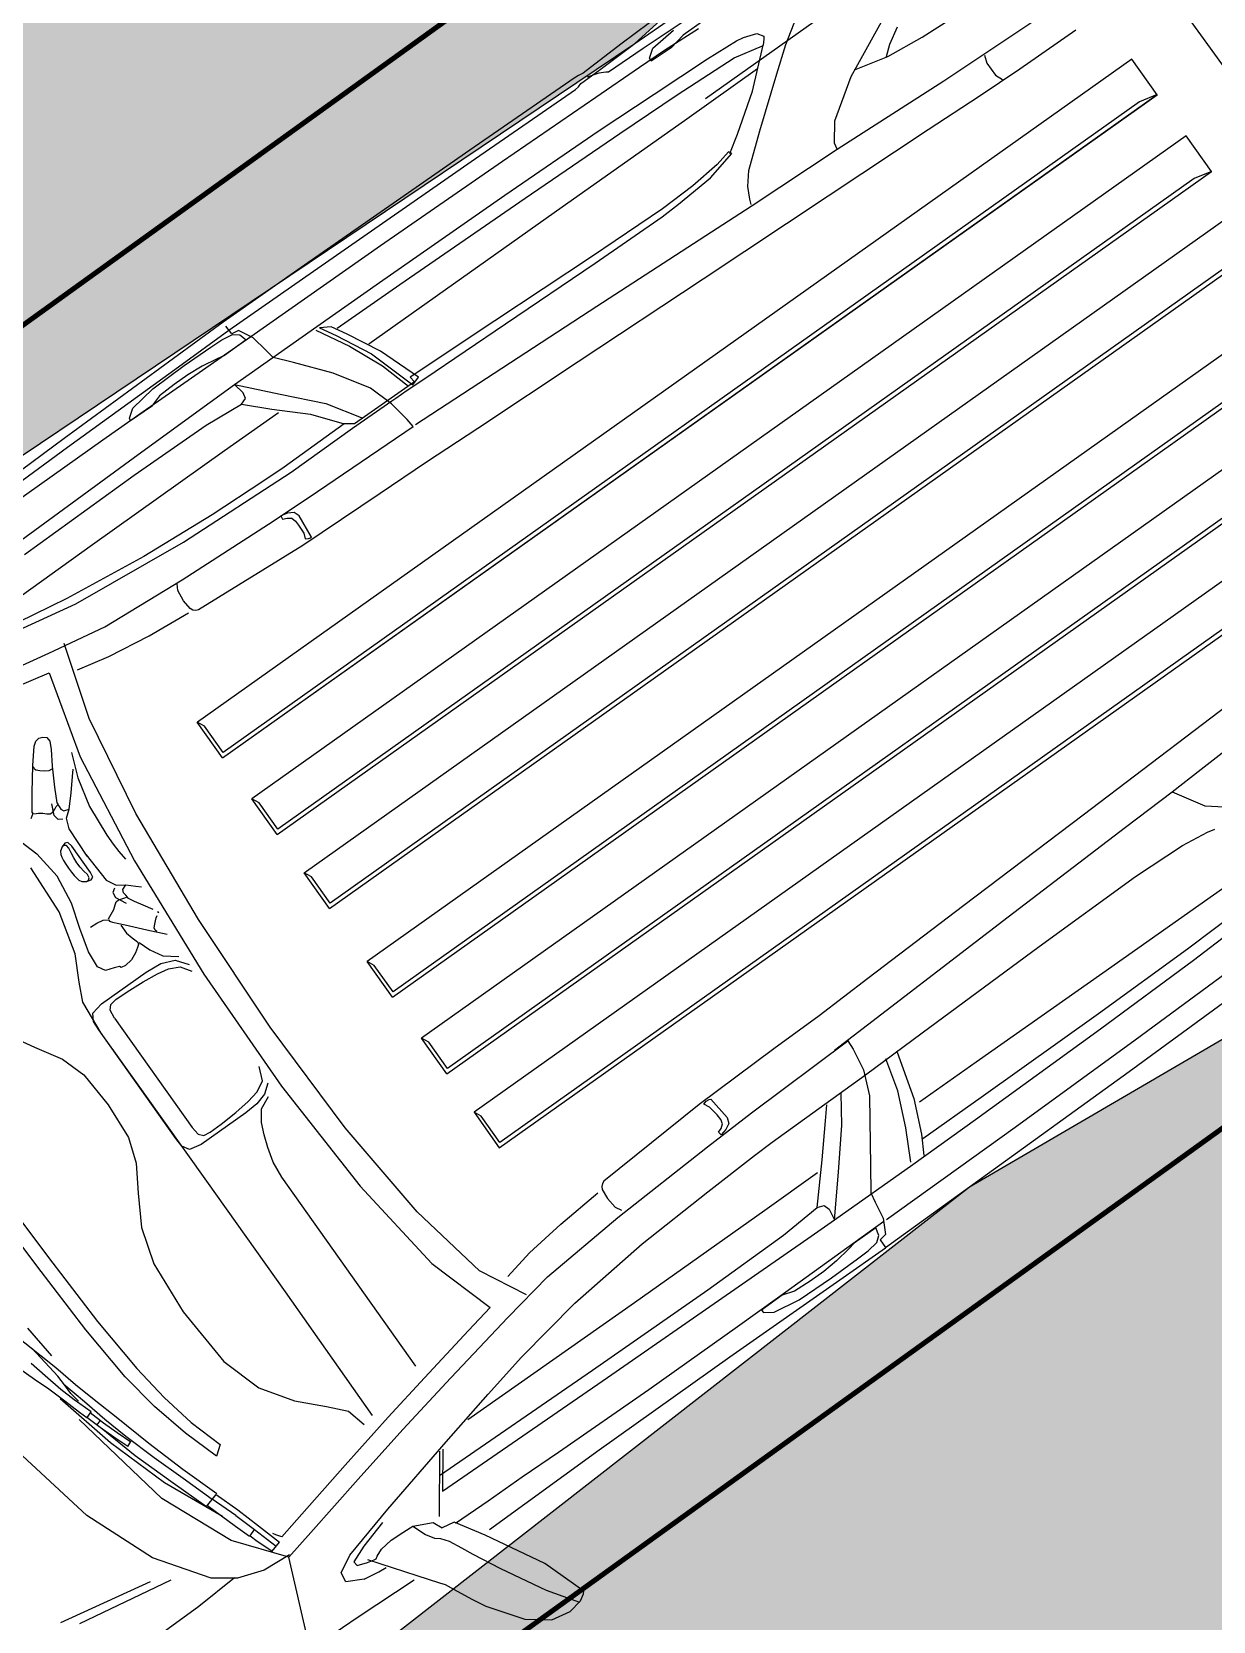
# Model space of a CAD drawing. Header units: millimetres. Extents: x 1904 to 2142, y -1319 to -1235.
# Drawn here: x 2115.702 to 2118.662, y -1249.805 to -1245.823 of the extents above; entities that cross this region are included whole.
import ezdxf

# ---------------------------------------------------------------- set-up
doc = ezdxf.new("R2010")
doc.units = ezdxf.units.MM
doc.header["$LTSCALE"] = 30
doc.layers.add('arquitetura', color=8, linetype='CONTINUOUS')

msp = doc.modelspace()

# ---------------------------------------------------------------- hatches: boundary and pattern name
at = {"layer": 'arquitetura'}
h = msp.add_hatch(dxfattribs=at)
h.set_pattern_fill('AR-HBONE', color=256, scale=0.046205, angle=90, style=0)
h.set_pattern_definition([(135, (2510.08072, -5234.78578), (-0.261376402, 2e-16), [0.55446308, -0.184821027]), (225, (2509.95004, -5234.65509), (-0.261376402, 2e-16), [0.55446308, -0.184821027])])
h.paths.add_polyline_path([(2107.5137, -1250.8005), (2107.1913, -1250.5923), (2106.9757, -1250.3553), (2106.4598, -1249.7496), (2106.1545, -1249.1943), (2106.0826, -1248.7459), (2106.1992, -1248.4489), (2107.655, -1247.403), (2107.738, -1247.2516), (2107.7722, -1247.0256), (2107.9074, -1247.0099), (2107.9946, -1247.1456), (2109.918, -1245.8529), (2110.6675, -1245.1711), (2111.26, -1244.9838), (2111.5412, -1244.8356), (2111.846, -1245.1961), (2112.2713, -1245.5664), (2112.6136, -1246.2381), (2112.8872, -1246.6933), (2112.8481, -1247.0958), (2112.0918, -1247.9386), (2110.7565, -1248.7177), (2108.9559, -1250.1192), (2107.8204, -1250.7402), (2107.5553, -1250.7921)], flags=16)
h.paths.add_polyline_path([(2114.8084, -1250.8005), (2114.486, -1250.5923), (2114.2704, -1250.3553), (2113.7545, -1249.7496), (2113.4492, -1249.1943), (2113.3773, -1248.7459), (2113.4938, -1248.4489), (2114.9496, -1247.403), (2115.0327, -1247.2516), (2115.0668, -1247.0256), (2115.2021, -1247.0099), (2115.2893, -1247.1456), (2117.2127, -1245.8529), (2117.9622, -1245.1711), (2118.5547, -1244.9838), (2118.8359, -1244.8356), (2119.1407, -1245.1961), (2119.566, -1245.5664), (2119.9082, -1246.2381), (2120.1819, -1246.6933), (2120.1428, -1247.0958), (2119.3864, -1247.9386), (2118.0512, -1248.7177), (2116.2506, -1250.1192), (2115.1151, -1250.7402), (2114.85, -1250.7921)], flags=16)
h.paths.add_polyline_path([(2112.5546, -1251.8376), (2112.5546, -1251.3755), (2131.0367, -1251.3755), (2131.0367, -1244.3163), (2104.8739, -1244.2907), (2104.8739, -1251.8376)])

# ---------------------------------------------------------------- linework, layer by layer
at = {"layer": 'arquitetura', "const_width": 0.0128}
msp.add_lwpolyline([(2114.7884, -1251.3755), (2121.0229, -1246.8864), (2119.043, -1244.1367), (2112.1686, -1249.0865), (2113.8168, -1251.3755)], dxfattribs=at)
at = {"layer": 'arquitetura'}
for points in [[(2114.8084, -1250.8005), (2114.486, -1250.5923), (2114.2704, -1250.3553), (2113.7545, -1249.7496), (2113.4492, -1249.1943), (2113.3773, -1248.7459), (2113.4938, -1248.4489), (2114.9496, -1247.403), (2115.0327, -1247.2516), (2115.0668, -1247.0256), (2115.2021, -1247.0099), (2115.2893, -1247.1456), (2117.2127, -1245.8529), (2117.9622, -1245.1711)], [(2117.3903, -1245.9903), (2118.1868, -1245.4252)], [(2119.566, -1245.5664), (2119.9082, -1246.2381), (2120.1819, -1246.6933), (2120.1428, -1247.0958), (2119.3864, -1247.9386), (2118.0512, -1248.7177), (2116.2506, -1250.1192), (2115.1151, -1250.7402), (2114.85, -1250.7921), (2114.8084, -1250.8005)], [(2117.5909, -1245.8555), (2117.6732, -1245.6452)], [(2117.4118, -1245.7464), (2117.2333, -1245.8656)], [(2117.9868, -1245.9464), (2118.2901, -1245.7445)], [(2117.2854, -1245.7745), (2117.1774, -1245.8545)], [(2117.2127, -1245.8529), (2117.3072, -1245.7874)], [(2117.7547, -1245.9351), (2117.8521, -1245.7605)], [(2117.9329, -1245.8368), (2118.0112, -1245.7866)], [(2118.7431, -1245.9853), (2118.589, -1245.7734)], [(2117.2583, -1245.8646), (2117.31, -1245.8196)], [(2117.2872, -1245.8698), (2117.3721, -1245.8153)], [(2117.3343, -1245.8323), (2117.304, -1245.8632)], [(2117.388, -1245.7938), (2117.3343, -1245.8323)], [(2117.4854, -1245.8381), (2117.5183, -1245.8273)], [(2117.5183, -1245.8273), (2117.536, -1245.8345)], [(2117.8518, -1245.8548), (2117.8707, -1245.8106)], [(2118.3176, -1245.8193), (2118.1772, -1245.9172)], [(2117.1774, -1245.8545), (2117.083, -1245.9269)], [(2117.1258, -1245.9175), (2117.2127, -1245.8529)], [(2117.2333, -1245.8656), (2117.1466, -1245.9242)], [(2117.2246, -1245.9121), (2117.2872, -1245.8698)], [(2117.2495, -1245.8896), (2117.2583, -1245.8646)], [(2117.304, -1245.8632), (2117.2534, -1245.8973)], [(2117.3951, -1245.8911), (2117.4677, -1245.8462)], [(2117.4619, -1245.8883), (2117.5328, -1245.8584)], [(2117.4677, -1245.8462), (2117.4854, -1245.8381)], [(2117.5079, -1245.9718), (2117.5345, -1245.8573)], [(2117.5353, -1245.8493), (2117.5345, -1245.8573)], [(2117.5358, -1245.8417), (2117.5353, -1245.8493)], [(2117.536, -1245.8345), (2117.5358, -1245.8417)], [(2117.5688, -1245.9285), (2117.5909, -1245.8555)], [(2117.8435, -1245.8855), (2117.8518, -1245.8548)], [(2117.8466, -1245.8853), (2117.9329, -1245.8368)], [(2118.4579, -1245.8917), (2116.1167, -1247.5529)], [(2117.1151, -1245.9872), (2117.2246, -1245.9121)], [(2117.2534, -1245.8973), (2117.2495, -1245.8896)], [(2117.2613, -1245.9793), (2117.3951, -1245.8911)], [(2117.3191, -1245.9815), (2117.4619, -1245.8883)], [(2117.7633, -1245.9189), (2117.8466, -1245.8853)], [(2118.0889, -1245.8819), (2118.0952, -1245.9018)], [(2118.0952, -1245.9018), (2118.1167, -1245.9317)], [(2118.5213, -1245.981), (2118.4579, -1245.8917)], [(2117.0502, -1245.9471), (2116.7996, -1246.12)], [(2117.0609, -1245.94), (2117.0502, -1245.9471)], [(2117.0717, -1245.933), (2117.0609, -1245.94)], [(2117.083, -1245.9269), (2117.0717, -1245.933)], [(2117.0777, -1245.9532), (2117.086, -1245.947)], [(2117.086, -1245.947), (2117.1258, -1245.9175)], [(2117.1225, -1245.9272), (2117.0936, -1245.9375)], [(2117.1404, -1245.9242), (2117.1225, -1245.9272)], [(2117.1466, -1245.9242), (2117.1404, -1245.9242)], [(2117.3428, -1246.0412), (2117.5202, -1245.9156)], [(2117.5261, -1246.0717), (2117.5688, -1245.9285)], [(2117.7138, -1246.0467), (2117.7547, -1245.9351)], [(2117.7198, -1246.1174), (2117.9868, -1245.9464)], [(2118.1772, -1245.9172), (2118.0754, -1245.9857)], [(2118.1167, -1245.9317), (2118.1343, -1245.9432)], [(2116.18, -1247.642), (2118.5212, -1245.9809)], [(2116.18, -1247.6421), (2118.5213, -1245.981)], [(2116.8136, -1246.141), (2117.064, -1245.9683)], [(2116.8814, -1246.1473), (2117.1151, -1245.9872)], [(2117.064, -1245.9683), (2117.0717, -1245.9609)], [(2117.0717, -1245.9609), (2117.0777, -1245.9532)], [(2117.1237, -1246.0703), (2117.2613, -1245.9793)], [(2117.1754, -1246.0784), (2117.3191, -1245.9815)], [(2117.4702, -1246.0799), (2117.5079, -1245.9718)], [(2118.0754, -1245.9857), (2117.948, -1246.0693)], [(2118.5212, -1245.9809), (2118.4777, -1245.9985)], [(2118.4777, -1245.9985), (2116.1817, -1247.6288)], [(2116.8867, -1246.2327), (2117.1237, -1246.0703)], [(2117.0109, -1246.2761), (2117.3428, -1246.0412)], [(2117.4983, -1246.171), (2117.5261, -1246.0717)], [(2117.948, -1246.0693), (2117.6969, -1246.2354)], [(2117.7129, -1246.1023), (2117.7138, -1246.0467)], [(2118.5943, -1246.084), (2116.2531, -1247.7451)], [(2116.9381, -1246.2398), (2117.1754, -1246.0784)], [(2117.451, -1246.1279), (2117.4702, -1246.0799)], [(2117.7198, -1246.1174), (2117.7129, -1246.1023)], [(2118.6577, -1246.1732), (2118.5943, -1246.084)], [(2116.7996, -1246.12), (2116.3937, -1246.4023)], [(2116.4081, -1246.423), (2116.8136, -1246.141)], [(2116.5758, -1246.3584), (2116.8814, -1246.1473)], [(2117.4024, -1246.1889), (2117.456, -1246.1284)], [(2117.4477, -1246.1239), (2117.4189, -1246.1557)], [(2117.456, -1246.1284), (2117.4477, -1246.1239)], [(2117.5046, -1246.2598), (2117.7198, -1246.1174)], [(2116.3164, -1247.8344), (2118.6577, -1246.1732)], [(2116.3164, -1247.8343), (2118.6576, -1246.1732)], [(2118.6141, -1246.1907), (2116.3181, -1247.821)], [(2117.3225, -1246.2556), (2117.4024, -1246.1889)], [(2117.4189, -1246.1557), (2117.3578, -1246.2095)], [(2117.4959, -1246.2108), (2117.4983, -1246.171)], [(2118.6576, -1246.1732), (2118.6141, -1246.1907)], [(2117.3578, -1246.2095), (2117.2822, -1246.2671)], [(2117.5008, -1246.2428), (2117.4959, -1246.2108)], [(2118.7259, -1246.2694), (2116.3846, -1247.9305)], [(2116.5729, -1246.4517), (2116.8867, -1246.2327)], [(2116.6238, -1246.4568), (2116.9381, -1246.2398)], [(2117.2822, -1246.2671), (2117.104, -1246.3872)], [(2117.2814, -1246.287), (2117.3225, -1246.2556)], [(2117.6969, -1246.2354), (2117.3839, -1246.4428)], [(2117.4048, -1246.3243), (2117.5046, -1246.2598)], [(2117.5043, -1246.2559), (2117.5008, -1246.2428)], [(2116.5463, -1246.6047), (2117.0109, -1246.2761)], [(2117.1133, -1246.4027), (2117.2814, -1246.287)], [(2117.1179, -1246.5105), (2117.4048, -1246.3243)], [(2116.2507, -1246.5865), (2116.5758, -1246.3584)], [(2116.4479, -1248.0197), (2118.7891, -1246.3585)], [(2116.4479, -1248.0197), (2118.7892, -1246.3586)], [(2118.7456, -1246.3761), (2116.4496, -1248.0064)], [(2117.104, -1246.3872), (2116.8623, -1246.5477)], [(2116.3937, -1246.4023), (2116.1811, -1246.5504)], [(2116.1957, -1246.571), (2116.4081, -1246.423)], [(2116.8888, -1246.5546), (2117.1133, -1246.4027)], [(2116.4163, -1246.5615), (2116.5729, -1246.4517)], [(2116.4669, -1246.5656), (2116.6238, -1246.4568)], [(2117.3839, -1246.4428), (2117.0707, -1246.6504)], [(2118.8832, -1246.4911), (2116.542, -1248.1523)], [(2116.8623, -1246.5477), (2116.6498, -1246.6887)], [(2116.6629, -1246.807), (2117.1179, -1246.5105)], [(2115.981, -1246.7745), (2116.2507, -1246.5865)], [(2116.1811, -1246.5504), (2116.0567, -1246.6414)], [(2116.0693, -1246.6624), (2116.1957, -1246.571)], [(2116.1783, -1246.595), (2116.2047, -1246.5814)], [(2116.203, -1246.5803), (2116.1884, -1246.5607)], [(2116.2201, -1246.5715), (2116.203, -1246.5803)], [(2116.2047, -1246.5814), (2116.2231, -1246.5823)], [(2116.2097, -1246.7068), (2116.4163, -1246.5615)], [(2116.2566, -1246.5902), (2116.2201, -1246.5715)], [(2116.2231, -1246.5823), (2116.2389, -1246.5954)], [(2116.4134, -1246.5708), (2116.4981, -1246.6109)], [(2116.4517, -1246.5622), (2116.4225, -1246.5648)], [(2116.4225, -1246.5648), (2116.4646, -1246.5841)], [(2116.4922, -1246.581), (2116.4517, -1246.5622)], [(2116.4646, -1246.5841), (2116.553, -1246.6303)], [(2116.5756, -1246.623), (2116.4922, -1246.581)], [(2116.6053, -1248.2414), (2118.9465, -1246.5803)], [(2116.6053, -1248.2415), (2118.9465, -1246.5804)], [(2116.6864, -1246.6916), (2116.8888, -1246.5546)], [(2116.084, -1246.6593), (2116.1504, -1246.6135)], [(2116.1504, -1246.6135), (2116.1783, -1246.595)], [(2116.2389, -1246.5954), (2116.1845, -1246.6339)], [(2116.2881, -1246.6212), (2116.2566, -1246.5902)], [(2116.3065, -1246.6394), (2116.2881, -1246.6212)], [(2116.4981, -1246.6109), (2116.5809, -1246.6604)], [(2116.6705, -1246.6889), (2116.5756, -1246.623)], [(2118.9029, -1246.5979), (2116.607, -1248.2282)], [(2116.0567, -1246.6414), (2115.7832, -1246.8422)], [(2115.7913, -1246.8642), (2116.0693, -1246.6624)], [(2116.005, -1246.7176), (2116.084, -1246.6593)], [(2116.1284, -1246.6613), (2116.0927, -1246.6824)], [(2116.1667, -1246.6422), (2116.1284, -1246.6613)], [(2116.1845, -1246.6339), (2116.1667, -1246.6422)], [(2116.3577, -1246.6517), (2116.3065, -1246.6394)], [(2116.4571, -1246.6788), (2116.3577, -1246.6517)], [(2116.553, -1246.6303), (2116.6564, -1246.7079)], [(2116.5809, -1246.6604), (2116.6461, -1246.7107)], [(2117.0707, -1246.6504), (2116.8191, -1246.8168)], [(2116.0585, -1246.7065), (2116.0222, -1246.7355)], [(2116.0927, -1246.6824), (2116.0585, -1246.7065)], [(2116.1485, -1246.7514), (2116.2097, -1246.7068)], [(2116.2097, -1246.7068), (2116.324, -1246.7308)], [(2116.2312, -1246.7276), (2116.2097, -1246.7068)], [(2116.5508, -1246.7164), (2116.4571, -1246.6788)], [(2116.6604, -1246.7), (2116.5101, -1246.8053)], [(2116.6426, -1246.7215), (2116.6864, -1246.6916)], [(2116.6498, -1246.6887), (2116.6604, -1246.7)], [(2116.6564, -1246.7079), (2116.6705, -1246.6889)], [(2119.0196, -1246.6834), (2116.6784, -1248.3445)], [(2115.9554, -1246.7659), (2116.005, -1246.7176)], [(2116.0222, -1246.7355), (2116.0021, -1246.7616)], [(2116.2277, -1246.756), (2116.2376, -1246.7418)], [(2116.2376, -1246.7418), (2116.2312, -1246.7276)], [(2116.324, -1246.7308), (2116.4388, -1246.7549)], [(2116.5052, -1246.8162), (2116.604, -1246.7478)], [(2116.6035, -1246.7555), (2116.5508, -1246.7164)], [(2116.604, -1246.7478), (2116.6141, -1246.7409)], [(2116.6141, -1246.7409), (2116.6426, -1246.7215)], [(2115.8802, -1246.8454), (2115.981, -1246.7745)], [(2115.9463, -1246.791), (2115.9554, -1246.7659)], [(2116.0021, -1246.7616), (2115.9495, -1246.7982)], [(2115.9685, -1246.8825), (2116.1485, -1246.7514)], [(2116.1389, -1246.8085), (2116.2277, -1246.756)], [(2116.185, -1246.8721), (2116.3201, -1246.7769)], [(2116.2277, -1246.756), (2116.3037, -1246.7689)], [(2116.3037, -1246.7689), (2116.4003, -1246.7816)], [(2116.4003, -1246.7816), (2116.4845, -1246.8053)], [(2116.4388, -1246.7549), (2116.5313, -1246.7909)], [(2116.6424, -1246.7943), (2116.6035, -1246.7555)], [(2116.7417, -1248.4338), (2119.0829, -1246.7726)], [(2116.7417, -1248.4337), (2119.0829, -1246.7726)], [(2115.9495, -1246.7982), (2115.9463, -1246.791)], [(2115.9582, -1246.934), (2116.1389, -1246.8085)], [(2116.4845, -1246.8053), (2116.3346, -1246.9137)], [(2116.3518, -1246.9266), (2116.5052, -1246.8162)], [(2116.3966, -1246.9893), (2116.6576, -1246.8119)], [(2116.5101, -1246.8053), (2116.4845, -1246.8053)], [(2116.6576, -1246.8119), (2116.6424, -1246.7943)], [(2116.8191, -1246.8168), (2116.6907, -1246.9011)], [(2119.0394, -1246.7901), (2116.7434, -1248.4204)], [(2115.7832, -1246.8422), (2115.4616, -1247.0798)], [(2115.4653, -1247.1027), (2115.7913, -1246.8642)], [(2115.6581, -1247.0031), (2115.8802, -1246.8454)], [(2115.6754, -1247.0964), (2115.9685, -1246.8825)], [(2115.8537, -1247.1075), (2116.185, -1246.8721)], [(2116.6907, -1246.9011), (2116.5745, -1246.9803)], [(2119.1511, -1246.8688), (2116.8099, -1248.5299)], [(2115.6837, -1247.1323), (2115.9582, -1246.934)], [(2116.0817, -1247.1015), (2116.3518, -1246.9266)], [(2116.3346, -1246.9137), (2116.2831, -1246.9485)], [(2116.2831, -1246.9485), (2116.1534, -1247.0331)], [(2116.5745, -1246.9803), (2116.3809, -1247.1101)], [(2116.8732, -1248.6191), (2119.2145, -1246.958)], [(2119.1709, -1246.9755), (2116.8749, -1248.6059)], [(2116.2946, -1247.0568), (2116.3966, -1246.9893)], [(2116.3595, -1247.0274), (2116.3428, -1247.0293)], [(2116.3719, -1247.0361), (2116.3595, -1247.0274)], [(2116.1534, -1247.0331), (2115.9826, -1247.1376)], [(2116.0789, -1247.1964), (2116.2946, -1247.0568)], [(2116.3428, -1247.0293), (2116.3262, -1247.0358)], [(2116.3262, -1247.0358), (2116.33, -1247.0445)], [(2116.33, -1247.0445), (2116.3414, -1247.0413)], [(2116.3414, -1247.0413), (2116.3534, -1247.0421)], [(2116.3534, -1247.0421), (2116.3623, -1247.0495)], [(2116.3623, -1247.0495), (2116.3703, -1247.0596)], [(2116.3703, -1247.0596), (2116.3837, -1247.0795)], [(2116.4024, -1247.0894), (2116.3719, -1247.0361)], [(2115.8121, -1247.2559), (2116.0817, -1247.1015)], [(2116.3837, -1247.0795), (2116.3865, -1247.0931)], [(2116.3865, -1247.0931), (2116.395, -1247.0929)], [(2116.395, -1247.0929), (2116.4005, -1247.0907)], [(2116.4005, -1247.0907), (2116.4024, -1247.0894)], [(2115.4371, -1247.4069), (2115.8537, -1247.1075)], [(2115.9826, -1247.1376), (2115.7899, -1247.2432)], [(2116.3809, -1247.1101), (2116.1199, -1247.2712)], [(2115.8847, -1247.3135), (2116.0789, -1247.1964)], [(2116.0678, -1247.2232), (2116.066, -1247.2061)], [(2116.0819, -1247.2485), (2116.0678, -1247.2232)], [(2115.5186, -1247.3908), (2115.8121, -1247.2559)], [(2115.7899, -1247.2432), (2115.6263, -1247.3234)], [(2116.099, -1247.2683), (2116.0819, -1247.2485)], [(2115.9959, -1247.3365), (2116.0944, -1247.2789)], [(2116.1055, -1247.2718), (2116.099, -1247.2683)], [(2116.1131, -1247.273), (2116.1055, -1247.2718)], [(2116.1199, -1247.2712), (2116.1131, -1247.273)], [(2115.7449, -1247.3801), (2115.8847, -1247.3135)], [(2115.8953, -1247.3886), (2115.9959, -1247.3365)], [(2115.5333, -1247.4756), (2115.7449, -1247.3801)], [(2115.8456, -1247.5433), (2115.7833, -1247.3556)], [(2118.8753, -1247.3763), (2118.6356, -1247.5584)], [(2115.8165, -1247.4219), (2115.8953, -1247.3886)], [(2115.0091, -1247.7421), (2115.7451, -1247.4295)], [(2115.7451, -1247.4295), (2115.8233, -1247.6396)], [(2115.9628, -1247.7812), (2115.8456, -1247.5433)], [(2116.1348, -1247.5627), (2116.1166, -1247.5528)], [(2116.18, -1247.6421), (2116.1166, -1247.5528)], [(2116.1817, -1247.6288), (2116.1348, -1247.5627)], [(2118.6356, -1247.5584), (2118.3364, -1247.7853)], [(2115.7044, -1247.6613), (2115.7074, -1247.613)], [(2115.7074, -1247.613), (2115.7121, -1247.6006)], [(2115.7121, -1247.6006), (2115.7199, -1247.5931)], [(2115.7199, -1247.5931), (2115.7294, -1247.5902)], [(2115.7294, -1247.5902), (2115.7393, -1247.5915)], [(2115.7393, -1247.5915), (2115.747, -1247.6002)], [(2115.747, -1247.6002), (2115.7502, -1247.621)], [(2115.7502, -1247.621), (2115.753, -1247.6628)], [(2118.6318, -1247.6706), (2118.7146, -1247.606)], [(2115.7032, -1247.729), (2115.7044, -1247.6613)], [(2115.7055, -1247.6635), (2115.7074, -1247.6688)], [(2115.753, -1247.6628), (2115.7588, -1247.7154)], [(2115.8015, -1247.6288), (2115.817, -1247.6925)], [(2115.8233, -1247.6396), (2115.9588, -1247.8999)], [(2115.7074, -1247.6688), (2115.712, -1247.6723)], [(2115.712, -1247.6723), (2115.7217, -1247.6739)], [(2115.7217, -1247.6739), (2115.7343, -1247.6744)], [(2115.7343, -1247.6744), (2115.7452, -1247.6736)], [(2115.7452, -1247.6736), (2115.753, -1247.6696)], [(2115.8005, -1247.73), (2115.8042, -1247.689)], [(2115.8042, -1247.689), (2115.8056, -1247.6703)], [(2115.817, -1247.6925), (2115.8466, -1247.7639)], [(2118.5591, -1247.7271), (2118.6318, -1247.6706)], [(2115.7025, -1247.77), (2115.7032, -1247.729)], [(2115.7588, -1247.7154), (2115.7645, -1247.7549)], [(2115.7955, -1247.7705), (2115.8005, -1247.73)], [(2118.4424, -1247.8159), (2118.5591, -1247.7271)], [(2118.5591, -1247.7271), (2118.6414, -1247.762)], [(2115.7002, -1247.7937), (2115.7053, -1247.7803)], [(2115.7028, -1247.7781), (2115.7025, -1247.77)], [(2115.7044, -1247.7804), (2115.7028, -1247.7781)], [(2115.7053, -1247.7803), (2115.7044, -1247.7804)], [(2115.707, -1247.7825), (2115.7187, -1247.7804)], [(2115.7187, -1247.7804), (2115.7296, -1247.781)], [(2115.7296, -1247.781), (2115.7399, -1247.7824)], [(2115.7399, -1247.7824), (2115.7482, -1247.7819)], [(2115.7482, -1247.7819), (2115.7543, -1247.778)], [(2115.7582, -1247.7864), (2115.7518, -1247.757)], [(2115.7543, -1247.778), (2115.7592, -1247.7707)], [(2115.7592, -1247.7707), (2115.7633, -1247.7639)], [(2115.7633, -1247.7639), (2115.7663, -1247.7606)], [(2115.7645, -1247.7549), (2115.7653, -1247.7556)], [(2115.7653, -1247.7556), (2115.7675, -1247.7581)], [(2115.7663, -1247.7606), (2115.7674, -1247.7598)], [(2115.7675, -1247.7581), (2115.7704, -1247.7636)], [(2115.7704, -1247.7636), (2115.7744, -1247.7707)], [(2115.7744, -1247.7707), (2115.7819, -1247.7745)], [(2115.7819, -1247.7745), (2115.7955, -1247.7705)], [(2115.7888, -1247.7931), (2115.7955, -1247.7705)], [(2115.8466, -1247.7639), (2115.8898, -1247.8359)], [(2116.1193, -1248.0466), (2115.9628, -1247.7812)], [(2116.2712, -1247.7549), (2116.253, -1247.745)], [(2116.3164, -1247.8344), (2116.253, -1247.745)], [(2116.3181, -1247.821), (2116.2712, -1247.7549)], [(2118.6414, -1247.762), (2118.9698, -1247.7789)], [(2115.768, -1247.7969), (2115.7582, -1247.7864)], [(2115.7796, -1247.7955), (2115.768, -1247.7969)], [(2115.7957, -1247.8201), (2115.7888, -1247.7931)], [(2115.8403, -1247.8881), (2115.7957, -1247.8201)], [(2118.3364, -1247.7853), (2118.0371, -1248.0123)], [(2118.1479, -1248.0406), (2118.4424, -1247.8159)], [(2118.6478, -1247.8281), (2118.6665, -1247.8209)], [(2115.661, -1247.8416), (2115.7141, -1247.8824)], [(2115.7847, -1247.8554), (2115.7776, -1247.865)], [(2115.782, -1247.8613), (2115.7776, -1247.865)], [(2115.7886, -1247.8617), (2115.782, -1247.8613)], [(2115.7924, -1247.8539), (2115.7847, -1247.8554)], [(2115.7946, -1247.8683), (2115.7886, -1247.8617)], [(2115.8019, -1247.8631), (2115.7924, -1247.8539)], [(2115.8489, -1247.9292), (2115.8019, -1247.8631)], [(2115.8898, -1247.8359), (2115.9055, -1247.8579)], [(2115.9055, -1247.8579), (2115.9201, -1247.8769)], [(2118.4671, -1247.939), (2118.5848, -1247.8615)], [(2118.5848, -1247.8615), (2118.6478, -1247.8281)], [(2115.7141, -1247.8824), (2115.7656, -1247.9386)], [(2115.7776, -1247.865), (2115.7736, -1247.8759)], [(2115.7736, -1247.8759), (2115.7744, -1247.8842)], [(2115.7744, -1247.8842), (2115.7772, -1247.8909)], [(2115.7772, -1247.8909), (2115.7813, -1247.8988)], [(2115.7813, -1247.8988), (2115.7873, -1247.9084)], [(2115.8001, -1247.88), (2115.7946, -1247.8683)], [(2115.8069, -1247.8928), (2115.8001, -1247.88)], [(2115.8144, -1247.9048), (2115.8069, -1247.8928)], [(2115.8379, -1247.8847), (2115.8883, -1247.9482)], [(2115.9201, -1247.8769), (2115.937, -1247.8957)], [(2115.9588, -1247.8999), (2116.1331, -1248.1837)], [(2115.7704, -1248.0281), (2115.6998, -1247.9176)], [(2115.8016, -1248.0057), (2115.7656, -1247.9386)], [(2115.7873, -1247.9084), (2115.7941, -1247.9184)], [(2115.7941, -1247.9184), (2115.8012, -1247.9281)], [(2115.8012, -1247.9281), (2115.8083, -1247.9369)], [(2115.8083, -1247.9369), (2115.8144, -1247.9434)], [(2115.823, -1247.9155), (2115.8144, -1247.9048)], [(2115.8144, -1247.9434), (2115.8199, -1247.9482)], [(2115.8325, -1247.9256), (2115.823, -1247.9155)], [(2115.8415, -1247.9344), (2115.8325, -1247.9256)], [(2115.8457, -1247.9423), (2115.8415, -1247.9344)], [(2115.844, -1247.9486), (2115.8457, -1247.9423)], [(2115.8544, -1247.9413), (2115.8489, -1247.9292)], [(2115.8504, -1247.948), (2115.8544, -1247.9413)], [(2116.4027, -1247.9403), (2116.3846, -1247.9304)], [(2116.4479, -1248.0197), (2116.3846, -1247.9304)], [(2116.4496, -1248.0064), (2116.4027, -1247.9403)], [(2118.2257, -1248.1146), (2118.4671, -1247.939)], [(2115.8199, -1247.9482), (2115.8274, -1247.9517)], [(2115.8274, -1247.9517), (2115.839, -1247.9516)], [(2115.839, -1247.9516), (2115.8504, -1247.948)], [(2115.839, -1247.9516), (2115.844, -1247.9486)], [(2115.8883, -1247.9482), (2115.9132, -1247.9613)], [(2115.9093, -1247.9685), (2115.9047, -1247.9793)], [(2115.9047, -1247.9793), (2115.912, -1247.9917)], [(2115.9132, -1247.9613), (2115.9378, -1247.9603)], [(2115.9301, -1247.9722), (2115.9378, -1247.9603)], [(2115.9317, -1247.9805), (2115.9301, -1247.9722)], [(2115.9374, -1247.9863), (2115.9317, -1247.9805)], [(2115.9378, -1247.9603), (2115.9499, -1247.9618)], [(2115.9499, -1247.9618), (2115.9623, -1247.9633)], [(2115.9623, -1247.9633), (2115.9769, -1247.9652)], [(2118.3853, -1248.1804), (2118.7139, -1247.9495)], [(2115.8226, -1248.0694), (2115.8016, -1248.0057)], [(2115.901, -1248.034), (2115.9072, -1248.0215)], [(2115.9072, -1248.0215), (2115.9107, -1248.0104)], [(2115.9107, -1248.0104), (2115.9136, -1248.0025)], [(2115.912, -1247.9917), (2115.9385, -1248.0061)], [(2115.9136, -1248.0025), (2115.919, -1247.9977)], [(2115.919, -1247.9977), (2115.9274, -1247.9951)], [(2115.9274, -1247.9951), (2115.9351, -1247.9931)], [(2115.9351, -1247.9931), (2115.9391, -1247.9911)], [(2115.9418, -1247.9907), (2115.9374, -1247.9863)], [(2115.9391, -1247.9911), (2115.9402, -1247.9903)], [(2115.9437, -1247.9935), (2115.9418, -1247.9907)], [(2115.944, -1247.9945), (2115.9437, -1247.9935)], [(2115.9595, -1248.0018), (2115.944, -1247.9945)], [(2115.9805, -1248.0112), (2115.9595, -1248.0018)], [(2116.0057, -1248.0219), (2115.9805, -1248.0112)], [(2118.0371, -1248.0123), (2117.7968, -1248.1948)], [(2118.5978, -1248.1207), (2118.7292, -1248.0208)], [(2115.8103, -1248.1333), (2115.7704, -1248.0281)], [(2115.8486, -1248.0664), (2115.8644, -1248.0563)], [(2115.8644, -1248.0563), (2115.8808, -1248.0485)], [(2115.8808, -1248.0485), (2115.8954, -1248.0478)], [(2115.8937, -1248.0455), (2115.901, -1248.034)], [(2115.8954, -1248.0478), (2115.895, -1248.0487)], [(2115.895, -1248.0487), (2115.8967, -1248.0508)], [(2115.8967, -1248.0508), (2115.9044, -1248.0534)], [(2115.9044, -1248.0534), (2115.9356, -1248.0606)], [(2115.9246, -1248.0613), (2115.939, -1248.0808)], [(2115.9356, -1248.0606), (2115.9902, -1248.073)], [(2116.0086, -1248.068), (2116.0099, -1248.0583)], [(2116.0099, -1248.0583), (2116.0117, -1248.0505)], [(2116.0117, -1248.0505), (2116.0137, -1248.0432)], [(2116.0137, -1248.0432), (2116.0162, -1248.0368)], [(2116.0182, -1248.0283), (2116.0175, -1248.0271)], [(2116.0175, -1248.0271), (2116.0196, -1248.0305)], [(2116.0189, -1248.0294), (2116.0182, -1248.0283)], [(2116.0196, -1248.0305), (2116.0189, -1248.0294)], [(2116.2993, -1248.3166), (2116.1193, -1248.0466)], [(2117.7131, -1248.374), (2118.1479, -1248.0406)], [(2118.6127, -1248.1488), (2118.744, -1248.049)], [(2115.8436, -1248.1282), (2115.8226, -1248.0694)], [(2115.939, -1248.0808), (2115.9533, -1248.0933)], [(2115.9533, -1248.0933), (2115.9632, -1248.1)], [(2115.9632, -1248.1), (2115.9677, -1248.1041)], [(2115.9902, -1248.073), (2116.0412, -1248.0838)], [(2116.0107, -1248.0734), (2116.0086, -1248.068)], [(2116.0152, -1248.0767), (2116.0107, -1248.0734)], [(2115.8206, -1248.204), (2115.8103, -1248.1333)], [(2115.8666, -1248.1657), (2115.8436, -1248.1282)], [(2115.9614, -1248.1305), (2115.9518, -1248.1478)], [(2115.9668, -1248.1171), (2115.9614, -1248.1305)], [(2115.9688, -1248.1094), (2115.9668, -1248.1171)], [(2115.9677, -1248.1041), (2115.9688, -1248.1094)], [(2115.9707, -1248.1047), (2115.9973, -1248.123)], [(2115.9973, -1248.123), (2116.0298, -1248.1383)], [(2116.0298, -1248.1383), (2116.0704, -1248.1398)], [(2117.9329, -1248.3305), (2118.2257, -1248.1146)], [(2118.375, -1248.2827), (2118.5978, -1248.1207)], [(2115.8865, -1248.1748), (2115.8666, -1248.1657)], [(2115.8766, -1248.2582), (2115.9883, -1248.1789)], [(2115.908, -1248.1683), (2115.8865, -1248.1748)], [(2115.9218, -1248.1649), (2115.908, -1248.1683)], [(2115.9262, -1248.1669), (2115.9218, -1248.1649)], [(2115.9365, -1248.1626), (2115.9262, -1248.1669)], [(2115.9518, -1248.1478), (2115.9365, -1248.1626)], [(2115.9883, -1248.1789), (2116.025, -1248.1574)], [(2116.0168, -1248.1827), (2116.0443, -1248.1708)], [(2116.025, -1248.1574), (2116.061, -1248.1489)], [(2116.0443, -1248.1708), (2116.0737, -1248.1657)], [(2116.061, -1248.1489), (2116.0963, -1248.1594)], [(2116.0737, -1248.1657), (2116.1029, -1248.1762)], [(2116.5601, -1248.1621), (2116.5419, -1248.1522)], [(2116.6053, -1248.2415), (2116.5419, -1248.1522)], [(2116.607, -1248.2282), (2116.5601, -1248.1621)], [(2118.0679, -1248.4034), (2118.3853, -1248.1804)], [(2118.3797, -1248.3206), (2118.6127, -1248.1488)], [(2118.4662, -1248.3481), (2118.6945, -1248.1804)], [(2115.8295, -1248.2541), (2115.8206, -1248.204)], [(2115.9412, -1248.2279), (2115.9807, -1248.2028)], [(2115.9807, -1248.2028), (2116.0168, -1248.1827)], [(2116.1331, -1248.1837), (2116.3277, -1248.4643)], [(2117.7968, -1248.1948), (2117.6749, -1248.2882)], [(2115.8758, -1248.332), (2115.8295, -1248.2541)], [(2115.8552, -1248.2817), (2115.8766, -1248.2582)], [(2115.8983, -1248.2741), (2115.8998, -1248.2598)], [(2115.8998, -1248.2598), (2115.9126, -1248.2472)], [(2115.9126, -1248.2472), (2115.9412, -1248.2279)], [(2118.697, -1248.2489), (2118.4512, -1248.4282)], [(2115.8565, -1248.3024), (2115.8552, -1248.2817)], [(2115.9087, -1248.2937), (2115.8983, -1248.2741)], [(2115.9087, -1248.2937), (2116.1036, -1248.5683)], [(2117.6749, -1248.2882), (2117.5614, -1248.3712)], [(2118.0808, -1248.4918), (2118.375, -1248.2827)], [(2115.6304, -1248.3309), (2115.7087, -1248.367)], [(2115.8696, -1248.3231), (2115.8565, -1248.3024)], [(2116.0629, -1248.5955), (2115.8696, -1248.3231)], [(2115.9812, -1248.4788), (2115.8758, -1248.332)], [(2116.4872, -1248.5684), (2116.2993, -1248.3166)], [(2117.7905, -1248.4359), (2117.9329, -1248.3305)], [(2118.0666, -1248.5476), (2118.3797, -1248.3206)], [(2115.7087, -1248.367), (2115.7786, -1248.3967)], [(2116.6965, -1248.3543), (2116.6783, -1248.3444)], [(2116.7417, -1248.4338), (2116.6783, -1248.3444)], [(2116.7434, -1248.4204), (2116.6965, -1248.3543)], [(2117.5614, -1248.3712), (2117.3741, -1248.5101)], [(2117.5051, -1248.5316), (2117.7465, -1248.3505)], [(2117.7465, -1248.3505), (2117.7602, -1248.3717)], [(2117.7602, -1248.3717), (2117.786, -1248.4236)], [(2117.8703, -1248.3793), (2117.912, -1248.4955)], [(2118.166, -1248.5668), (2118.4662, -1248.3481)], [(2115.7786, -1248.3967), (2115.8324, -1248.4361)], [(2116.2798, -1248.4508), (2116.2715, -1248.4148)], [(2117.8721, -1248.4764), (2117.8421, -1248.396)], [(2117.9257, -1248.5033), (2118.0679, -1248.4034)], [(2115.8324, -1248.4361), (2115.8932, -1248.5111)], [(2116.2665, -1248.479), (2116.2798, -1248.4508)], [(2116.2936, -1248.4568), (2116.2849, -1248.4844)], [(2117.557, -1248.6047), (2117.7905, -1248.4359)], [(2117.786, -1248.4236), (2117.8011, -1248.4884)], [(2118.4512, -1248.4282), (2118.0512, -1248.7177)], [(2116.1405, -1248.7024), (2115.9812, -1248.4788)], [(2116.244, -1248.503), (2116.2665, -1248.479)], [(2116.2849, -1248.4844), (2116.2654, -1248.5089)], [(2116.2778, -1248.5213), (2116.2946, -1248.4903)], [(2116.3277, -1248.4643), (2116.5244, -1248.7148)], [(2117.3914, -1248.5016), (2117.3994, -1248.4979)], [(2117.3994, -1248.4979), (2117.4036, -1248.4969)], [(2117.4036, -1248.4969), (2117.4439, -1248.5433)], [(2117.7315, -1248.5624), (2117.73, -1248.4822)], [(2117.8011, -1248.4884), (2117.8017, -1248.5493)], [(2117.8922, -1248.5684), (2117.8721, -1248.4764)], [(2117.912, -1248.4955), (2117.9309, -1248.5848)], [(2117.9342, -1248.5954), (2118.0808, -1248.4918)], [(2115.8932, -1248.5111), (2115.9439, -1248.5933)], [(2116.2382, -1248.5311), (2116.1265, -1248.6103)], [(2116.1764, -1248.5594), (2116.2131, -1248.5304)], [(2116.2131, -1248.5304), (2116.244, -1248.503)], [(2116.2654, -1248.5089), (2116.2382, -1248.5311)], [(2116.2775, -1248.5552), (2116.2778, -1248.5213)], [(2116.828, -1248.5398), (2116.8099, -1248.5299)], [(2116.8099, -1248.5299), (2116.8732, -1248.6191)], [(2116.8749, -1248.6059), (2116.828, -1248.5398)], [(2117.3741, -1248.5101), (2117.1355, -1248.7027)], [(2117.3861, -1248.5092), (2117.3914, -1248.5016)], [(2117.4003, -1248.5167), (2117.3861, -1248.5092)], [(2117.3945, -1248.6167), (2117.5051, -1248.5316)], [(2117.4188, -1248.5366), (2117.4003, -1248.5167)], [(2117.4281, -1248.5479), (2117.4188, -1248.5366)], [(2117.6907, -1248.5514), (2117.6939, -1248.5111)], [(2116.1036, -1248.5683), (2116.1186, -1248.5846)], [(2116.1326, -1248.5879), (2116.1487, -1248.58)], [(2116.1487, -1248.58), (2116.1764, -1248.5594)], [(2116.2843, -1248.5867), (2116.2775, -1248.5552)], [(2116.6672, -1248.7794), (2116.4872, -1248.5684)], [(2117.4221, -1248.58), (2117.4289, -1248.5704)], [(2117.4291, -1248.5866), (2117.4221, -1248.58)], [(2117.4321, -1248.5588), (2117.4281, -1248.5479)], [(2117.4289, -1248.5704), (2117.4321, -1248.5588)], [(2117.4407, -1248.573), (2117.4291, -1248.5866)], [(2117.448, -1248.5579), (2117.4407, -1248.573)], [(2117.4439, -1248.5433), (2117.448, -1248.5579)], [(2117.6821, -1248.6487), (2117.6907, -1248.5514)], [(2117.7233, -1248.6797), (2117.7315, -1248.5624)], [(2117.8017, -1248.5493), (2117.803, -1248.6643)], [(2117.8434, -1248.7984), (2118.166, -1248.5668)], [(2117.9048, -1248.6552), (2117.8922, -1248.5684)], [(2117.9098, -1248.6608), (2118.0666, -1248.5476)], [(2115.9439, -1248.5933), (2115.9633, -1248.6571)], [(2116.0781, -1248.6147), (2116.0629, -1248.5955)], [(2116.0972, -1248.6228), (2116.0781, -1248.6147)], [(2116.1265, -1248.6103), (2116.0972, -1248.6228)], [(2116.1186, -1248.5846), (2116.1326, -1248.5879)], [(2116.2929, -1248.6183), (2116.2843, -1248.5867)], [(2116.3065, -1248.6544), (2116.2929, -1248.6183)], [(2117.1701, -1248.7931), (2117.3945, -1248.6167)], [(2117.5126, -1248.6385), (2117.557, -1248.6047)], [(2117.9309, -1248.5848), (2117.9371, -1248.6381)], [(2115.9633, -1248.6571), (2115.9683, -1248.7328)], [(2116.3282, -1248.6923), (2116.3065, -1248.6544)], [(2117.3959, -1248.7289), (2117.5126, -1248.6385)], [(2117.6695, -1248.768), (2117.6821, -1248.6487)], [(2116.6643, -1249.166), (2116.3282, -1248.6923)], [(2117.5387, -1248.7749), (2117.6708, -1248.6806)], [(2117.7129, -1248.7996), (2117.9098, -1248.6608)], [(2117.7129, -1248.7996), (2117.7233, -1248.6797)], [(2117.803, -1248.6643), (2117.8038, -1248.7317)], [(2115.7142, -1248.9147), (2115.5748, -1248.7288)], [(2115.604, -1248.7081), (2115.7433, -1248.894)], [(2115.9683, -1248.7328), (2115.9765, -1248.8187)], [(2116.3374, -1248.98), (2116.1405, -1248.7024)], [(2116.5244, -1248.7148), (2116.7046, -1248.9086)], [(2117.0272, -1248.8099), (2117.12, -1248.7317)], [(2117.1315, -1248.7085), (2117.1302, -1248.716)], [(2117.1302, -1248.716), (2117.1313, -1248.7233)], [(2117.1313, -1248.7233), (2117.1444, -1248.746)], [(2117.1355, -1248.7027), (2117.1315, -1248.7085)], [(2117.2312, -1248.8592), (2117.3959, -1248.7289)], [(2117.8038, -1248.7317), (2117.8154, -1248.7552)], [(2118.0512, -1248.7177), (2117.8413, -1248.8693)], [(2116.8237, -1248.9266), (2116.6672, -1248.7794)], [(2117.1444, -1248.746), (2117.1636, -1248.7676)], [(2117.1636, -1248.7676), (2117.1792, -1248.775)], [(2117.2118, -1249.0067), (2117.5387, -1248.7749)], [(2117.5855, -1248.838), (2117.6695, -1248.768)], [(2117.6695, -1248.768), (2117.6869, -1248.763)], [(2117.6869, -1248.763), (2117.6996, -1248.7728)], [(2117.6996, -1248.7728), (2117.7129, -1248.7996)], [(2117.8154, -1248.7552), (2117.8351, -1248.7954)], [(2115.9765, -1248.8187), (2116.0074, -1248.9093)], [(2116.9485, -1248.8822), (2117.0272, -1248.8099)], [(2116.9936, -1248.942), (2117.1701, -1248.7931)], [(2117.5706, -1248.9948), (2117.8371, -1248.8024)], [(2117.646, -1248.8462), (2117.7129, -1248.7996)], [(2117.8351, -1248.7954), (2117.8411, -1248.8362)], [(2117.396, -1248.9746), (2117.5855, -1248.838)], [(2117.4528, -1248.9805), (2117.646, -1248.8462)], [(2117.7625, -1248.858), (2117.7488, -1248.8721)], [(2117.8169, -1248.8195), (2117.7625, -1248.858)], [(2117.7973, -1248.8768), (2117.8188, -1248.8563)], [(2117.824, -1248.8386), (2117.8169, -1248.8195)], [(2117.8188, -1248.8563), (2117.824, -1248.8386)], [(2117.8411, -1248.8362), (2117.8272, -1248.8494)], [(2117.8272, -1248.8494), (2117.8408, -1248.8685)], [(2115.7433, -1248.894), (2115.8667, -1249.0541)], [(2116.8946, -1248.9413), (2116.9485, -1248.8822)], [(2117.0629, -1249.0076), (2117.2312, -1248.8592)], [(2117.7054, -1248.9445), (2117.7705, -1248.897)], [(2117.7488, -1248.8721), (2117.7182, -1248.9019)], [(2117.7261, -1248.9498), (2117.8413, -1248.8693)], [(2117.7705, -1248.897), (2117.7973, -1248.8768)], [(2115.8375, -1249.0748), (2115.7142, -1248.9147)], [(2116.0074, -1248.9093), (2116.0812, -1249.0297)], [(2116.7046, -1248.9086), (2116.85, -1249.019)], [(2116.941, -1248.9872), (2116.8237, -1248.9266)], [(2117.6865, -1248.9287), (2117.6524, -1248.953)], [(2117.7182, -1248.9019), (2117.6865, -1248.9287)], [(2116.8947, -1249.0437), (2116.9936, -1248.942)], [(2117.1067, -1249.1758), (2117.396, -1248.9746)], [(2117.4512, -1249.1426), (2117.7261, -1248.9498)], [(2117.613, -1248.9777), (2117.5818, -1248.988)], [(2117.6524, -1248.953), (2117.613, -1248.9777)], [(2117.6242, -1248.9998), (2117.7054, -1248.9445)], [(2116.5556, -1249.2892), (2116.3374, -1248.98)], [(2116.794, -1249.2993), (2117.2118, -1249.0067)], [(2116.9292, -1249.1433), (2117.0629, -1249.0076)], [(2117.1441, -1249.1943), (2117.4528, -1248.9805)], [(2117.4704, -1249.0665), (2117.5706, -1248.9948)], [(2117.5818, -1248.988), (2117.5299, -1249.0256)], [(2117.5623, -1249.0307), (2117.6242, -1248.9998)], [(2115.8667, -1249.0541), (2115.9649, -1249.1717)], [(2116.0812, -1249.0297), (2116.1834, -1249.1542)], [(2116.7518, -1249.195), (2116.8947, -1249.0437)], [(2116.85, -1249.019), (2116.7963, -1249.0766)], [(2117.5299, -1249.0256), (2117.5356, -1249.031)], [(2117.5356, -1249.031), (2117.5623, -1249.0307)], [(2115.648, -1249.0782), (2115.7624, -1249.1688)], [(2115.7524, -1249.1402), (2115.6922, -1249.0705)], [(2115.9357, -1249.1924), (2115.8375, -1249.0748)], [(2116.7963, -1249.0766), (2116.6859, -1249.1953)], [(2117.2482, -1249.2241), (2117.4704, -1249.0665)], [(2115.7025, -1249.1216), (2115.7668, -1249.1911)], [(2115.7088, -1249.1995), (2115.6688, -1249.1705)], [(2115.7357, -1249.1901), (2115.7001, -1249.1591)], [(2115.7624, -1249.1688), (2115.8113, -1249.2116)], [(2115.9649, -1249.1717), (2116.0335, -1249.2443)], [(2116.1834, -1249.1542), (2116.271, -1249.2204)], [(2116.7234, -1249.4393), (2117.1067, -1249.1758)], [(2116.8456, -1249.236), (2116.9292, -1249.1433)], [(2117.1232, -1249.3752), (2117.4512, -1249.1426)], [(2115.7449, -1249.2235), (2115.7088, -1249.1995)], [(2115.7743, -1249.2245), (2115.7357, -1249.1901)], [(2115.7834, -1249.2125), (2115.7668, -1249.1911)], [(2115.8339, -1249.2548), (2115.7822, -1249.2114)], [(2115.7997, -1249.2342), (2115.7834, -1249.2125)], [(2115.8113, -1249.2116), (2115.8623, -1249.2525)], [(2116.0095, -1249.2672), (2115.9357, -1249.1924)], [(2116.6859, -1249.1953), (2116.5948, -1249.2939)], [(2116.6319, -1249.3244), (2116.7518, -1249.195)], [(2116.7309, -1249.4791), (2117.1441, -1249.1943)], [(2115.7849, -1249.2538), (2115.7449, -1249.2235)], [(2115.8993, -1249.3581), (2115.7727, -1249.2473)], [(2115.8079, -1249.2498), (2115.7743, -1249.2245)], [(2115.8028, -1249.2678), (2115.7849, -1249.2538)], [(2115.8186, -1249.2534), (2115.7997, -1249.2342)], [(2115.851, -1249.2805), (2115.8079, -1249.2498)], [(2115.8849, -1249.2991), (2115.8339, -1249.2548)], [(2115.8623, -1249.2525), (2115.9135, -1249.2927)], [(2116.0335, -1249.2443), (2116.1008, -1249.3068)], [(2116.271, -1249.2204), (2116.3601, -1249.2525)], [(2116.3601, -1249.2525), (2116.44, -1249.2666)], [(2116.7405, -1249.3556), (2116.8456, -1249.236)], [(2117.0217, -1249.3809), (2117.2482, -1249.2241)], [(2115.8216, -1249.2815), (2115.8028, -1249.2678)], [(2115.8397, -1249.2951), (2115.8216, -1249.2815)], [(2115.8728, -1249.3197), (2115.8399, -1249.294)], [(2115.841, -1249.2942), (2115.851, -1249.2805)], [(2115.8485, -1249.2822), (2115.8814, -1249.3078)], [(2115.9135, -1249.2927), (2115.9955, -1249.3585)], [(2116.0866, -1249.3339), (2116.0095, -1249.2672)], [(2116.44, -1249.2666), (2116.4951, -1249.2784)], [(2116.5948, -1249.2939), (2116.4874, -1249.4134)], [(2116.4951, -1249.2784), (2116.535, -1249.3117)], [(2116.0279, -1249.4973), (2115.8209, -1249.2997)], [(2115.8652, -1249.3138), (2115.8738, -1249.302)], [(2115.9075, -1249.3437), (2115.8728, -1249.3197)], [(2115.8757, -1249.3205), (2115.9608, -1249.3895)], [(2115.8814, -1249.3078), (2115.9158, -1249.332)], [(2115.9371, -1249.342), (2115.8849, -1249.2991)], [(2115.9158, -1249.332), (2115.9503, -1249.3553)], [(2116.1648, -1249.3912), (2116.0866, -1249.3339)], [(2116.1008, -1249.3068), (2116.1737, -1249.3619)], [(2116.5194, -1249.4492), (2116.6319, -1249.3244)], [(2116.0342, -1249.4582), (2115.8993, -1249.3581)], [(2115.9423, -1249.3666), (2115.9075, -1249.3437)], [(2116.0087, -1249.3955), (2115.9371, -1249.342)], [(2115.9423, -1249.3666), (2115.9499, -1249.3547)], [(2115.9955, -1249.3585), (2116.0799, -1249.424)], [(2116.1737, -1249.3619), (2116.1648, -1249.3912)], [(2116.5938, -1249.524), (2116.7405, -1249.3556)], [(2116.7319, -1249.374), (2116.7309, -1249.4791)], [(2116.8485, -1249.5747), (2117.1232, -1249.3752)], [(2115.8396, -1249.5397), (2115.6787, -1249.3902)], [(2115.9608, -1249.3895), (2116.0504, -1249.4536)], [(2116.0814, -1249.4474), (2116.0087, -1249.3955)], [(2116.4874, -1249.4134), (2116.3783, -1249.5364)], [(2116.7234, -1249.5426), (2116.7239, -1249.379)], [(2116.9308, -1249.4432), (2117.0217, -1249.3809)], [(2116.0504, -1249.4536), (2116.1398, -1249.5172)], [(2116.0799, -1249.424), (2116.1657, -1249.4846)], [(2116.1538, -1249.4997), (2116.0814, -1249.4474)], [(2116.4007, -1249.5822), (2116.5194, -1249.4492)], [(2116.845, -1249.5031), (2116.9308, -1249.4432)], [(2116.1796, -1249.5427), (2116.0342, -1249.4582)], [(2116.1398, -1249.5172), (2116.1637, -1249.487)], [(2116.1637, -1249.487), (2116.2177, -1249.5255)], [(2116.2014, -1249.6025), (2116.0279, -1249.4973)], [(2116.1418, -1249.5148), (2116.1771, -1249.5403)], [(2116.2132, -1249.5396), (2116.154, -1249.4986)], [(2116.2177, -1249.5255), (2116.2703, -1249.5654)], [(2116.4985, -1249.6388), (2116.5938, -1249.524)], [(2116.7637, -1249.5594), (2116.845, -1249.5031)], [(2116.0041, -1249.6459), (2115.8396, -1249.5397)], [(2116.1771, -1249.5403), (2116.2121, -1249.5663)], [(2116.2121, -1249.5663), (2116.2474, -1249.5918)], [(2116.2132, -1249.5396), (2116.2602, -1249.5752)], [(2116.2487, -1249.5909), (2116.2602, -1249.5752)], [(2116.2602, -1249.5752), (2116.3139, -1249.6163)], [(2116.2703, -1249.5654), (2116.3222, -1249.6067)], [(2116.3783, -1249.5364), (2116.3283, -1249.5929)], [(2116.5806, -1249.5573), (2116.5341, -1249.617)], [(2116.6312, -1249.5822), (2116.6502, -1249.5704)], [(2116.6502, -1249.5704), (2116.657, -1249.5664)], [(2116.657, -1249.5664), (2116.7072, -1249.5574)], [(2116.657, -1249.5664), (2116.6883, -1249.5871)], [(2116.7072, -1249.5574), (2116.7303, -1249.571)], [(2116.76, -1249.5566), (2116.7303, -1249.571)], [(2116.8376, -1249.5891), (2116.76, -1249.5566)], [(2116.3457, -1249.644), (2116.2014, -1249.6025)], [(2116.2487, -1249.5909), (2116.2669, -1249.6039)], [(2116.2669, -1249.6039), (2116.2854, -1249.6167)], [(2116.304, -1249.629), (2116.3222, -1249.6067)], [(2116.3132, -1249.5881), (2116.3059, -1249.5852)], [(2116.3207, -1249.5906), (2116.3132, -1249.5881)], [(2116.3283, -1249.5929), (2116.3207, -1249.5906)], [(2116.3457, -1249.644), (2116.4007, -1249.5822)], [(2116.5779, -1249.6244), (2116.6023, -1249.6019)], [(2116.6023, -1249.6019), (2116.6312, -1249.5822)], [(2116.6883, -1249.5871), (2116.7106, -1249.5964)], [(2116.7106, -1249.5964), (2116.7257, -1249.5976)], [(2116.7257, -1249.5976), (2116.7473, -1249.6043)], [(2116.7473, -1249.6043), (2116.7789, -1249.621)], [(2116.9875, -1249.66), (2116.8376, -1249.5891)], [(2116.151, -1249.6969), (2116.0041, -1249.6459)], [(2116.3472, -1249.6381), (2116.2841, -1249.6767)], [(2116.2854, -1249.6167), (2116.304, -1249.629)], [(2116.393, -1249.847), (2116.3457, -1249.644)], [(2116.4767, -1249.6835), (2116.4985, -1249.6388)], [(2116.5341, -1249.617), (2116.5085, -1249.6561)], [(2116.5433, -1249.6504), (2116.6667, -1249.6901)], [(2116.5434, -1249.6572), (2116.5596, -1249.6508)], [(2116.5596, -1249.6508), (2116.5651, -1249.6482)], [(2116.5651, -1249.6482), (2116.5674, -1249.6414)], [(2116.5674, -1249.6414), (2116.5779, -1249.6244)], [(2116.7789, -1249.621), (2116.8068, -1249.6367)], [(2116.8068, -1249.6367), (2116.8763, -1249.6722)], [(2116.2841, -1249.6767), (2116.2175, -1249.6965)], [(2116.4885, -1249.7057), (2116.4767, -1249.6835)], [(2116.5085, -1249.6561), (2116.5174, -1249.6654)], [(2116.5174, -1249.6654), (2116.5434, -1249.6572)], [(2116.535, -1249.6996), (2116.5531, -1249.6903)], [(2116.5531, -1249.6903), (2116.5712, -1249.6806)], [(2116.5712, -1249.6806), (2116.5895, -1249.6704)], [(2116.6667, -1249.6901), (2116.7236, -1249.7083)], [(2116.8763, -1249.6722), (2116.9909, -1249.7269)], [(2117.0848, -1249.7296), (2116.9875, -1249.66)], [(2115.775, -1249.8077), (2115.9991, -1249.7051)], [(2115.8226, -1249.8106), (2116.0511, -1249.7006)], [(2116.1206, -1249.7666), (2116.2101, -1249.6952)], [(2116.2175, -1249.6965), (2116.151, -1249.6969)], [(2116.535, -1249.6996), (2116.4885, -1249.7057)], [(2116.5196, -1249.7937), (2116.6597, -1249.7006)], [(2116.7236, -1249.7083), (2116.7374, -1249.7126)], [(2116.7374, -1249.7126), (2116.7598, -1249.7249)], [(2116.7598, -1249.7249), (2116.8048, -1249.7494)], [(2116.9909, -1249.7269), (2117.0743, -1249.757)], [(2117.0845, -1249.736), (2117.0848, -1249.7296)], [(2115.9577, -1249.8859), (2116.1206, -1249.7666)], [(2116.8048, -1249.7494), (2116.8392, -1249.7669)], [(2116.8392, -1249.7669), (2116.9376, -1249.7993)], [(2117.0509, -1249.7803), (2117.0767, -1249.7536)], [(2117.0767, -1249.7536), (2117.0845, -1249.736)], [(2116.4411, -1249.8468), (2116.5196, -1249.7937)], [(2116.9376, -1249.7993), (2117.005, -1249.8015)], [(2117.005, -1249.8015), (2117.0509, -1249.7803)]]:
    msp.add_lwpolyline(points, dxfattribs=at)

doc.saveas('drawing.dxf')
